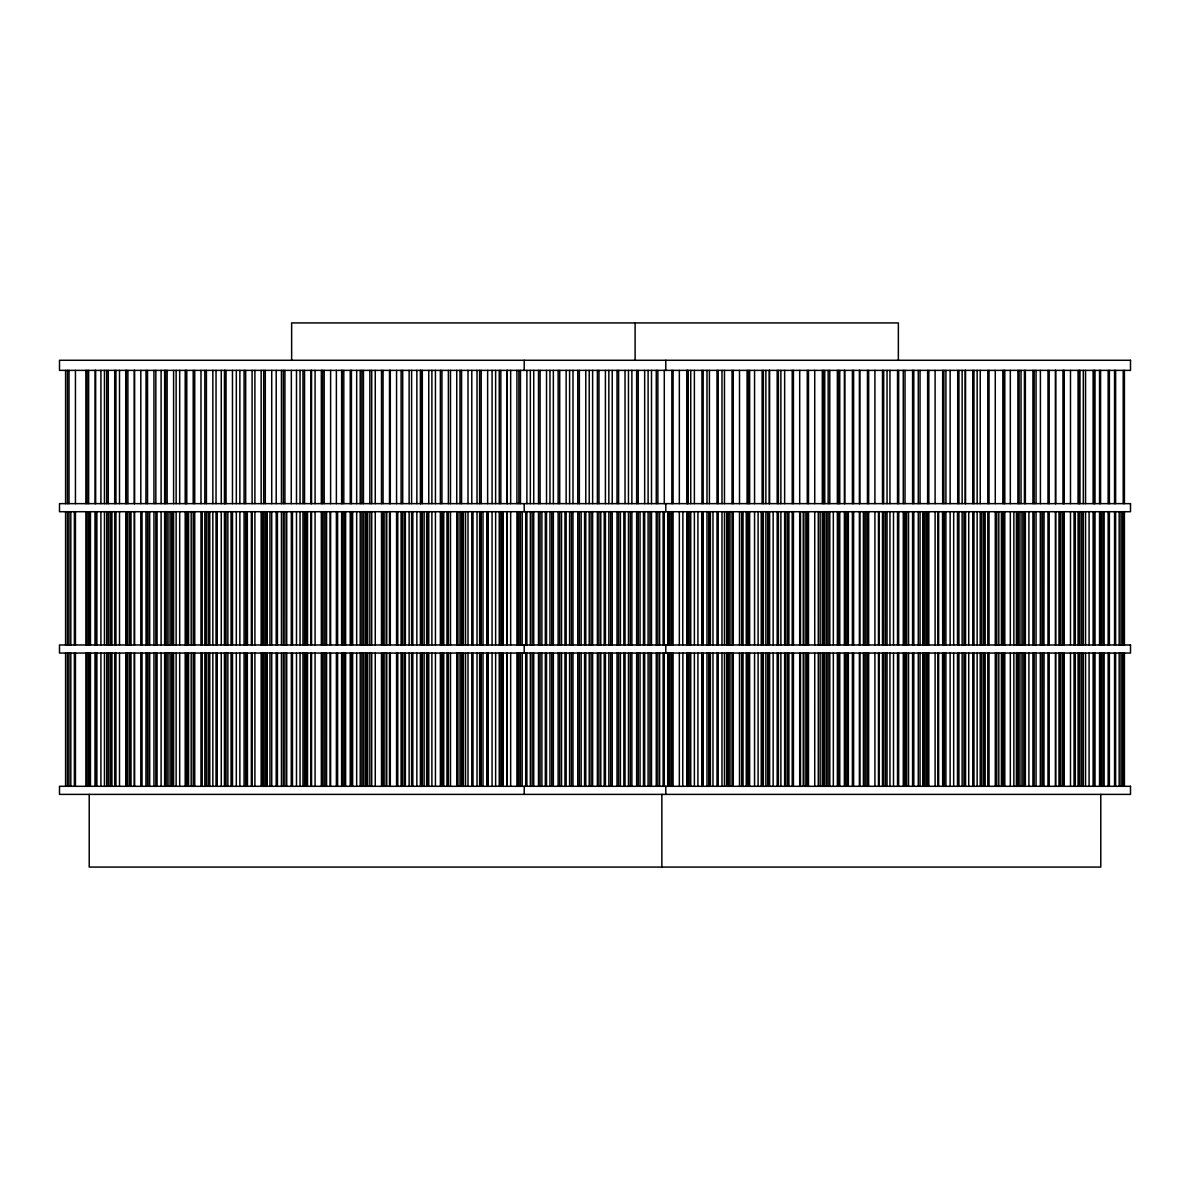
<?xml version="1.0" encoding="UTF-8"?>
<svg xmlns="http://www.w3.org/2000/svg" width="1190" height="1190" viewBox="0 0 1190 1190"><rect width="100%" height="100%" fill="white"/><g stroke="black" fill="none" stroke-linecap="round" stroke-linejoin="round"><path stroke-width="1.5" d="M1124.416 370.373L1124.416 503.638M1124.416 511.715L1124.416 644.98M1124.416 653.057L1124.416 786.307M1123.211 370.373L1123.211 503.638M1123.211 511.715L1123.211 644.98M1123.211 653.057L1123.211 786.307M1122.572 511.715L1122.572 644.98M1122.572 653.057L1122.572 786.307M1120.98 511.715L1120.98 644.98M1120.98 653.057L1120.98 786.307M1119.18 511.715L1119.18 644.98M1119.18 653.057L1119.18 786.307M1115.625 370.373L1115.625 503.638M1115.625 511.715L1115.625 644.98M1115.625 653.057L1115.625 786.307M1114.554 370.373L1114.554 503.638M1114.554 511.715L1114.554 644.98M1114.554 653.057L1114.554 786.307M1109.378 370.373L1109.378 503.638M1109.378 511.715L1109.378 644.98M1109.378 653.057L1109.378 786.307M1108.158 370.373L1108.158 503.638M1108.158 511.715L1108.158 644.98M1108.158 653.057L1108.158 786.307M1104.127 511.715L1104.127 644.98M1104.127 653.057L1104.127 786.307M1102.937 511.715L1102.937 644.98M1102.937 653.057L1102.937 786.307M1101.36 511.715L1101.36 644.98M1101.36 653.057L1101.36 786.307M1100.78 794.385L1100.78 867.079L89.22 867.079L89.22 794.385M1100.586 370.373L1100.586 503.638M1100.586 511.715L1100.586 644.98M1100.586 653.057L1100.586 786.307M1099.545 370.373L1099.545 503.638M1099.545 511.715L1099.545 644.98M1099.545 653.057L1099.545 786.307M1094.919 370.373L1094.919 503.638M1094.919 511.715L1094.919 644.98M1094.919 653.057L1094.919 786.307M1094.339 370.373L1094.339 503.638M1094.339 511.715L1094.339 644.98M1094.339 653.057L1094.339 786.307M1093.119 370.373L1093.119 503.638M1093.119 511.715L1093.119 644.98M1093.119 653.057L1093.119 786.307M1089.088 511.715L1089.088 644.98M1089.088 653.057L1089.088 786.307M1085.548 370.373L1085.548 503.638M1085.548 511.715L1085.548 644.98M1085.548 653.057L1085.548 786.307M1083.316 370.373L1083.316 503.638M1083.316 511.715L1083.316 644.98M1083.316 653.057L1083.316 786.307M1081.725 511.715L1081.725 644.98M1081.725 653.057L1081.725 786.307M1079.925 370.373L1079.925 503.638M1079.925 511.715L1079.925 644.98M1079.925 653.057L1079.925 786.307M1079.285 370.373L1079.285 503.638M1079.285 511.715L1079.285 644.98M1079.285 653.057L1079.285 786.307M1078.066 370.373L1078.066 503.638M1078.066 511.715L1078.066 644.98M1078.066 653.057L1078.066 786.307M1075.299 511.715L1075.299 644.98M1075.299 653.057L1075.299 786.307M1074.049 511.715L1074.049 644.98M1074.049 653.057L1074.049 786.307M1070.494 370.373L1070.494 503.638M1070.494 511.715L1070.494 644.98M1070.494 653.057L1070.494 786.307M1064.247 370.373L1064.247 503.638M1064.247 511.715L1064.247 644.98M1064.247 653.057L1064.247 786.307M1063.682 370.373L1063.682 503.638M1063.682 511.715L1063.682 644.98M1063.682 653.057L1063.682 786.307M1063.027 370.373L1063.027 503.638M1063.027 511.715L1063.027 644.98M1063.027 653.057L1063.027 786.307M1062.105 511.715L1062.105 644.98M1062.105 653.057L1062.105 786.307M1060.29 511.715L1060.29 644.98M1060.29 653.057L1060.29 786.307M1058.996 511.715L1058.996 644.98M1058.996 653.057L1058.996 786.307M1055.664 370.373L1055.664 503.638M1055.664 511.715L1055.664 644.98M1055.664 653.057L1055.664 786.307M1055.456 370.373L1055.456 503.638M1055.456 511.715L1055.456 644.98M1055.456 653.057L1055.456 786.307M1049.193 370.373L1049.193 503.638M1049.193 511.715L1049.193 644.98M1049.193 653.057L1049.193 786.307M1047.988 370.373L1047.988 503.638M1047.988 511.715L1047.988 644.98M1047.988 653.057L1047.988 786.307M1044.061 511.715L1043.957 644.98M1044.061 653.057L1043.957 786.307M1042.47 511.715L1042.47 644.98M1042.47 653.057L1042.47 786.307M1040.67 511.715L1040.67 644.98M1040.67 653.057L1040.67 786.307M1040.402 370.373L1040.402 503.638M1040.402 511.715L1040.402 644.98M1040.402 653.057L1040.402 786.307M1036.044 370.373L1036.044 503.638M1036.044 511.715L1036.044 644.98M1036.044 653.057L1036.044 786.307M1034.155 370.373L1034.155 503.638M1034.155 511.715L1034.155 644.98M1034.155 653.057L1034.155 786.307M1032.935 370.373L1032.935 503.638M1032.935 511.715L1032.935 644.98M1032.935 653.057L1032.935 786.307M1028.904 511.715L1028.904 644.98M1028.904 653.057L1028.904 786.307M1025.364 370.373L1025.364 503.638M1025.364 511.715L1025.364 644.98M1025.364 653.057L1025.364 786.307M1024.426 370.373L1024.426 503.638M1024.426 511.715L1024.426 644.98M1024.426 653.057L1024.426 786.307M1022.85 511.715L1022.85 644.98M1022.85 653.057L1022.85 786.307M1021.035 370.373L1021.035 503.638M1021.035 511.715L1021.035 644.98M1021.035 653.057L1021.035 786.307M1019.116 370.373L1019.116 503.638M1019.116 511.715L1019.116 644.98M1019.116 653.057L1019.116 786.307M1017.896 370.373L1017.896 503.638M1017.896 511.715L1017.896 644.98M1017.896 653.057L1017.896 786.307M1016.409 511.715L1016.409 644.98M1016.409 653.057L1016.409 786.307M1013.865 511.715L1013.865 644.98M1013.865 653.057L1013.865 786.307M1010.325 370.373L1010.325 503.638M1010.325 511.715L1010.325 644.98M1010.325 653.057L1010.325 786.307M1004.806 370.373L1004.806 503.638M1004.806 511.715L1004.806 644.98M1004.806 653.057L1004.806 786.307M1004.062 370.373L1004.062 503.638M1004.062 511.715L1004.062 644.98M1004.062 653.057L1004.062 786.307M1003.215 511.715L1003.215 644.98M1003.215 653.057L1003.215 786.307M1002.843 370.373L1002.843 503.638M1002.843 511.715L1002.843 644.98M1002.843 653.057L1002.843 786.307M1001.415 511.715L1001.415 644.98M1001.415 653.057L1001.415 786.307M998.812 511.715L998.812 644.98M998.812 653.057L998.812 786.307M996.789 511.715L996.789 644.98M996.789 653.057L996.789 786.307M995.271 370.373L995.271 503.638M995.271 511.715L995.271 644.98M995.271 653.057L995.271 786.307M989.024 370.373L989.024 503.638M989.024 511.715L989.024 644.98M989.024 653.057L989.024 786.307M987.804 370.373L987.804 503.638M987.804 511.715L987.804 644.98M987.804 653.057L987.804 786.307M985.171 511.715L985.171 644.98M985.171 653.057L985.171 786.307M983.773 511.715L983.773 644.98M983.773 653.057L983.773 786.307M983.595 511.715L983.595 644.98M983.595 653.057L983.595 786.307M981.78 511.715L981.78 644.98M981.78 653.057L981.78 786.307M980.233 370.373L980.233 503.638M980.233 511.715L980.233 644.98M980.233 653.057L980.233 786.307M977.154 370.373L977.154 503.638M977.154 511.715L977.154 644.98M977.154 653.057L977.154 786.307M973.97 370.373L973.97 503.638M973.97 511.715L973.97 644.98M973.97 653.057L973.97 786.307M972.766 370.373L972.766 503.638M972.766 511.715L972.766 644.98M972.766 653.057L972.766 786.307M968.734 511.715L968.734 644.98M968.734 653.057L968.734 786.307M965.551 370.373L965.551 503.638M965.551 511.715L965.551 644.98M965.551 653.057L965.551 786.307M965.179 370.373L965.179 503.638M965.179 511.715L965.179 644.98M965.179 653.057L965.179 786.307M963.959 511.715L963.959 644.98M963.959 653.057L963.959 786.307M962.145 370.373L962.145 503.638M962.145 511.715L962.145 644.98M962.145 653.057L962.145 786.307M958.932 370.373L958.932 503.638M958.932 511.715L958.932 644.98M958.932 653.057L958.932 786.307M957.712 370.373L957.712 503.638M957.712 511.715L957.712 644.98M957.712 653.057L957.712 786.307M957.534 511.715L957.534 644.98M957.534 653.057L957.534 786.307M953.681 511.715L953.681 644.98M953.681 653.057L953.681 786.307M950.141 370.373L950.141 503.638M950.141 511.715L950.141 644.98M950.141 653.057L950.141 786.307M945.916 370.373L945.916 503.638M945.916 511.715L945.916 644.98M945.916 653.057L945.916 786.307M944.325 511.715L944.325 644.98M944.325 653.057L944.325 786.307M943.893 370.373L943.893 503.638M943.893 511.715L943.893 644.98M943.893 653.057L943.893 786.307M942.673 370.373L942.673 503.638M942.525 511.715L942.673 644.98M942.525 653.057L942.673 786.307M938.642 511.715L938.642 644.98M938.642 653.057L938.642 786.307M937.899 511.715L937.899 644.98M937.899 653.057L937.899 786.307M935.102 370.373L935.102 503.638M935.102 511.715L935.102 644.98M935.102 653.057L935.102 786.307M928.84 370.373L928.84 503.638M928.84 511.715L928.84 644.98M928.84 653.057L928.84 786.307M927.62 370.373L927.62 503.638M927.62 511.715L927.62 644.98M927.62 653.057L927.62 786.307M926.296 511.715L926.296 644.98M926.296 653.057L926.296 786.307M924.704 511.715L924.704 644.98M924.704 653.057L924.704 786.307M923.589 511.715L923.589 644.98M923.589 653.057L923.589 786.307M922.89 511.715L922.89 644.98M922.89 653.057L922.89 786.307M920.048 370.373L920.048 503.638M920.048 511.715L920.048 644.98M920.048 653.057L920.048 786.307M918.278 370.373L918.278 503.638M918.278 511.715L918.278 644.98M918.278 653.057L918.278 786.307M913.801 370.373L913.801 503.638M913.801 511.715L913.801 644.98M913.801 653.057L913.801 786.307M912.581 370.373L912.581 503.638M912.581 511.715L912.581 644.98M912.581 653.057L912.581 786.307M908.55 511.715L908.55 644.98M908.55 653.057L908.55 786.307M906.661 511.715L906.661 644.98M906.661 653.057L906.661 786.307M905.069 511.715L905.069 644.98M905.069 653.057L905.069 786.307M905.01 370.373L905.01 503.638M905.01 511.715L905.01 644.98M905.01 653.057L905.01 786.307M903.269 370.373L903.269 503.638M903.269 511.715L903.269 644.98M903.269 653.057L903.269 786.307M898.643 370.373L898.748 503.638M898.748 511.715L898.643 644.98M898.748 653.057L898.643 786.307M898.361 360.272L898.361 322.921L291.639 322.921L291.639 360.272M897.528 370.373L897.528 503.638M897.528 511.715L897.528 644.98M897.528 653.057L897.528 786.307M893.511 511.715L893.511 644.98M893.511 653.057L893.511 786.307M889.956 370.373L889.956 503.638M889.956 511.715L889.956 644.98M889.956 653.057L889.956 786.307M887.041 370.373L887.041 503.638M887.041 511.715L887.041 644.98M887.041 653.057L887.041 786.307M885.449 511.715L885.449 644.98M885.449 653.057L885.449 786.307M883.709 370.373L883.635 503.638M883.709 511.715L883.635 644.98M883.709 653.057L883.635 786.307M882.489 370.373L882.489 503.638M882.489 511.715L882.489 644.98M882.489 653.057L882.489 786.307M879.008 511.715L879.008 644.98M879.008 653.057L879.008 786.307M878.458 511.715L878.458 644.98M878.458 653.057L878.458 786.307M874.918 370.373L874.918 503.638M874.918 511.715L874.918 644.98M874.918 653.057L874.918 786.307M868.655 370.373L868.655 503.638M868.655 511.715L868.655 644.98M868.655 653.057L868.655 786.307M867.451 370.373L867.451 503.638M867.406 511.715L867.451 644.98M867.406 653.057L867.451 786.307M865.814 511.715L865.814 644.98M865.814 653.057L865.814 786.307M864.014 511.715L864.014 644.98M864.014 653.057L864.014 786.307M863.419 511.715L863.419 644.98M863.419 653.057L863.419 786.307M859.864 370.373L859.864 503.638M859.864 511.715L859.864 644.98M859.864 653.057L859.864 786.307M859.388 370.373L859.388 503.638M859.388 511.715L859.388 644.98M859.388 653.057L859.388 786.307M853.617 370.373L853.617 503.638M853.617 511.715L853.617 644.98M853.617 653.057L853.617 786.307M852.397 370.373L852.397 503.638M852.397 511.715L852.397 644.98M852.397 653.057L852.397 786.307M848.366 511.715L848.366 644.98M848.366 653.057L848.366 786.307M847.786 511.715L847.786 644.98M847.786 653.057L847.786 786.307M846.194 511.715L846.194 644.98M846.194 653.057L846.194 786.307M844.826 370.373L844.826 503.638M844.826 511.715L844.826 644.98M844.826 653.057L844.826 786.307M844.379 370.373L844.379 503.638M844.379 511.715L844.379 644.98M844.379 653.057L844.379 786.307M839.753 370.373L839.753 503.638M839.753 511.715L839.753 644.98M839.753 653.057L839.753 786.307M838.578 370.373L838.578 503.638M838.578 511.715L838.578 644.98M838.578 653.057L838.578 786.307M837.358 370.373L837.358 503.638M837.358 511.715L837.358 644.98M837.358 653.057L837.358 786.307M833.327 511.715L833.327 644.98M833.327 653.057L833.327 786.307M829.787 370.373L829.787 503.638M829.787 511.715L829.787 644.98M829.787 653.057L829.787 786.307M828.151 370.373L828.151 503.638M828.151 511.715L828.151 644.98M828.151 653.057L828.151 786.307M826.559 511.715L826.559 644.98M826.559 653.057L826.559 786.307M824.759 370.373L824.759 503.638M824.759 511.715L824.759 644.98M824.759 653.057L824.759 786.307M823.525 370.373L823.525 503.638M823.525 511.715L823.525 644.98M823.525 653.057L823.525 786.307M822.305 370.373L822.305 503.638M822.305 511.715L822.305 644.98M822.305 653.057L822.305 786.307M820.133 511.715L820.133 644.98M820.133 653.057L820.133 786.307M818.289 511.715L818.289 644.98M818.289 653.057L818.289 786.307M814.734 370.373L814.734 503.638M814.734 511.715L814.734 644.98M814.734 653.057L814.734 786.307M808.486 370.373L808.516 503.638M808.516 511.715L808.486 644.98M808.516 653.057L808.486 786.307M807.266 370.373L807.266 503.638M807.266 511.715L807.266 644.98M807.266 653.057L807.266 786.307M806.939 511.715L806.939 644.98M806.939 653.057L806.939 786.307M805.124 511.715L805.124 644.98M805.124 653.057L805.124 786.307M803.235 511.715L803.235 644.98M803.235 653.057L803.235 786.307M800.498 511.715L800.498 644.98M800.498 653.057L800.498 786.307M799.695 370.373L799.695 503.638M799.695 511.715L799.695 644.98M799.695 653.057L799.695 786.307M793.433 370.373L793.433 503.638M793.433 511.715L793.433 644.98M793.433 653.057L793.433 786.307M792.228 370.373L792.228 503.638M792.228 511.715L792.228 644.98M792.228 653.057L792.228 786.307M788.896 511.715L788.896 644.98M788.896 653.057L788.896 786.307M788.197 511.715L788.197 644.98M788.197 653.057L788.197 786.307M787.304 511.715L787.304 644.98M787.304 653.057L787.304 786.307M785.504 511.715L785.504 644.98M785.504 653.057L785.504 786.307M784.641 370.373L784.641 503.638M784.641 511.715L784.641 644.98M784.641 653.057L784.641 786.307M780.878 370.373L780.878 503.638M780.878 511.715L780.878 644.98M780.878 653.057L780.878 786.307M778.394 370.373L778.394 503.638M778.394 511.715L778.394 644.98M778.394 653.057L778.394 786.307M777.174 370.373L777.174 503.638M777.174 511.715L777.174 644.98M777.174 653.057L777.174 786.307M773.143 511.715L773.143 644.98M773.143 653.057L773.143 786.307M769.603 370.373L769.603 503.638M769.603 511.715L769.603 644.98M769.603 653.057L769.603 786.307M769.261 370.373L769.261 503.638M769.261 511.715L769.261 644.98M769.261 653.057L769.261 786.307M767.684 511.715L767.684 644.98M767.684 653.057L767.684 786.307M765.869 370.373L765.869 503.638M765.869 511.715L765.869 644.98M765.869 653.057L765.869 786.307M763.355 370.373L763.355 503.638M763.355 511.715L763.355 644.98M763.355 653.057L763.355 786.307M762.136 370.373L762.136 503.638M762.136 511.715L762.136 644.98M762.136 653.057L762.136 786.307M761.243 511.715L761.243 644.98M761.243 653.057L761.243 786.307M758.104 511.715L758.104 644.98M758.104 653.057L758.104 786.307M754.564 370.373L754.564 503.638M754.564 511.715L754.564 644.98M754.564 653.057L754.564 786.307M749.64 370.373L749.64 503.638M749.64 511.715L749.64 644.98M749.64 653.057L749.64 786.307M748.302 370.373L748.302 503.638M748.302 511.715L748.302 644.98M748.302 653.057L748.302 786.307M748.049 511.715L748.049 644.98M748.049 653.057L748.049 786.307M747.082 370.373L747.082 503.638M747.082 511.715L747.082 644.98M747.082 653.057L747.082 786.307M746.249 511.715L746.249 644.98M746.249 653.057L746.249 786.307M743.051 511.715L743.051 644.98M743.051 653.057L743.051 786.307M741.623 511.715L741.623 644.98M741.623 653.057L741.623 786.307M739.511 370.373L739.511 503.638M739.511 511.715L739.511 644.98M739.511 653.057L739.511 786.307M733.263 370.373L733.263 503.638M733.263 511.715L733.263 644.98M733.263 653.057L733.263 786.307M732.043 370.373L732.043 503.638M732.043 511.715L732.043 644.98M732.043 653.057L732.043 786.307M730.005 511.715L730.005 644.98M730.005 653.057L730.005 786.307M728.429 511.715L728.429 644.98M728.429 653.057L728.429 786.307M728.012 511.715L728.012 644.98M728.012 653.057L728.012 786.307M726.614 511.715L726.614 644.98M726.614 653.057L726.614 786.307M724.472 370.373L724.472 503.638M724.472 511.715L724.472 644.98M724.472 653.057L724.472 786.307M721.988 370.373L721.988 503.638M721.988 511.715L721.988 644.98M721.988 653.057L721.988 786.307M718.21 370.373L718.21 503.638M718.21 511.715L718.21 644.98M718.21 653.057L718.21 786.307M717.005 370.373L717.005 503.638M717.005 511.715L717.005 644.98M717.005 653.057L717.005 786.307M712.974 511.715L712.974 644.98M712.974 653.057L712.974 786.307M710.385 511.715L710.385 644.98M710.385 653.057L710.385 786.307M709.418 370.373L709.418 503.638M709.418 511.715L709.418 644.98M709.418 653.057L709.418 786.307M708.794 511.715L708.794 644.98M708.794 653.057L708.794 786.307M706.994 370.373L706.994 503.638M706.994 511.715L706.994 644.98M706.994 653.057L706.994 786.307M703.171 370.373L703.171 503.638M703.171 511.715L703.171 644.98M703.171 653.057L703.171 786.307M702.368 511.715L702.368 644.98M702.368 653.057L702.368 786.307M701.951 370.373L701.951 503.638M701.951 511.715L701.951 644.98M701.951 653.057L701.951 786.307M697.92 511.715L697.92 644.98M697.92 653.057L697.92 786.307M694.38 370.373L694.38 503.638M694.38 511.715L694.38 644.98M694.38 653.057L694.38 786.307M690.75 370.373L690.75 503.638M690.75 511.715L690.75 644.98M690.75 653.057L690.75 786.307M689.174 511.715L689.174 644.98M689.174 653.057L689.174 786.307M688.132 370.373L688.132 503.638M688.132 511.715L688.132 644.98M688.132 653.057L688.132 786.307M687.359 370.373L687.359 503.638M687.359 511.715L687.359 644.98M687.359 653.057L687.359 786.307M686.913 370.373L686.913 503.638M686.913 511.715L686.913 644.98M686.913 653.057L686.913 786.307M682.881 511.715L682.733 644.98M682.881 653.057L682.733 786.307M679.341 370.373L679.341 503.638M679.341 511.715L679.341 644.98M679.341 653.057L679.341 786.307M673.079 370.373L673.079 503.638M673.079 511.715L673.079 644.98M673.079 653.057L673.079 786.307M671.859 370.373L671.859 503.638M671.859 511.715L671.859 644.98M671.859 653.057L671.859 786.307M671.13 511.715L671.13 644.98M671.13 653.057L671.13 786.307M669.539 511.715L669.539 644.98M669.539 653.057L669.539 786.307M667.828 511.715L667.828 644.98M667.828 653.057L667.828 786.307M667.724 511.715L667.724 644.98M667.724 653.057L667.724 786.307M665.79 360.272L665.79 370.373M665.79 503.638L665.79 511.715M665.79 644.98L665.79 653.057M665.79 786.307L665.79 794.385M664.288 370.373L664.288 503.638M664.288 511.715L664.288 644.98M664.288 653.057L664.288 786.307M663.113 511.715L663.113 644.98M663.113 653.057L663.113 786.307M661.863 794.385L661.863 867.079M659.662 511.715L659.662 644.98M659.662 653.057L659.662 786.307M657.862 370.373L657.862 503.638M657.862 511.715L657.862 644.98M657.862 653.057L657.862 786.307M656.27 370.373L656.27 503.638M656.27 511.715L656.27 644.98M656.27 653.057L656.27 786.307M651.495 370.373L651.495 503.638M651.495 511.715L651.495 644.98M651.495 653.057L651.495 786.307M649.904 511.715L649.904 644.98M649.904 653.057L649.904 786.307M648.104 370.373L648.104 503.638M648.104 511.715L648.104 644.98M648.104 653.057L648.104 786.307M644.668 370.373L644.668 503.638M644.668 511.715L644.668 644.98M644.668 653.057L644.668 786.307M643.478 511.715L643.478 644.98M643.478 653.057L643.478 786.307M640.041 511.715L640.041 644.98M640.041 653.057L640.041 786.307M638.227 370.373L638.227 503.638M638.227 511.715L638.227 644.98M638.227 653.057L638.227 786.307M636.65 370.373L636.65 503.638M636.65 511.715L636.65 644.98M636.65 653.057L636.65 786.307M635.103 322.921L635.103 360.272M631.875 370.373L631.875 503.638M631.875 511.715L631.875 644.98M631.875 653.057L631.875 786.307M630.284 511.715L630.284 644.98M630.284 653.057L630.284 786.307M628.469 370.373L628.469 503.638M628.469 511.715L628.469 644.98M628.469 653.057L628.469 786.307M625.033 370.373L625.033 503.638M625.033 511.715L625.033 644.98M625.033 653.057L625.033 786.307M623.857 511.715L623.857 644.98M623.857 653.057L623.857 786.307M620.407 511.715L620.407 644.98M620.407 653.057L620.407 786.307M618.607 370.373L618.607 503.638M618.607 511.715L618.607 644.98M618.607 653.057L618.607 786.307M617.015 370.373L617.015 503.638M617.015 511.715L617.015 644.98M617.015 653.057L617.015 786.307M612.24 370.373L612.24 503.638M612.24 511.715L612.24 644.98M612.24 653.057L612.24 786.307M610.649 511.715L610.649 644.98M610.649 653.057L610.649 786.307M608.849 370.373L608.849 503.638M608.849 511.715L608.849 644.98M608.849 653.057L608.849 786.307M605.413 370.373L605.413 503.638M605.413 511.715L605.413 644.98M605.413 653.057L605.413 786.307M604.222 511.715L604.222 644.98M604.222 653.057L604.222 786.307M600.786 511.715L600.786 644.98M600.786 653.057L600.786 786.307M598.972 370.373L598.972 503.638M598.972 511.715L598.972 644.98M598.972 653.057L598.972 786.307M597.38 370.373L597.38 503.638M597.38 511.715L597.38 644.98M597.38 653.057L597.38 786.307M592.62 370.373L592.62 503.638M592.62 511.715L592.62 644.98M592.62 653.057L592.62 786.307M591.028 511.715L591.028 644.98M591.028 653.057L591.028 786.307M589.214 370.373L589.214 503.638M589.214 511.715L589.214 644.98M589.214 653.057L589.214 786.307M585.778 370.373L585.778 503.638M585.778 511.715L585.778 644.98M585.778 653.057L585.778 786.307M584.587 511.715L584.587 644.98M584.587 653.057L584.587 786.307M581.151 511.715L581.151 644.98M581.151 653.057L581.151 786.307M579.352 370.373L579.352 503.638M579.352 511.715L579.352 644.98M579.352 653.057L579.352 786.307M577.76 370.373L577.76 503.638M577.76 511.715L577.76 644.98M577.76 653.057L577.76 786.307M572.985 370.373L572.985 503.638M572.985 511.715L572.985 644.98M572.985 653.057L572.985 786.307M571.393 511.715L571.393 644.98M571.393 653.057L571.393 786.307M569.594 370.373L569.594 503.638M569.594 511.715L569.594 644.98M569.594 653.057L569.594 786.307M566.143 370.373L566.143 503.638M566.143 511.715L566.143 644.98M566.143 653.057L566.143 786.307M564.967 511.715L564.967 644.98M564.967 653.057L564.967 786.307M561.531 511.715L561.531 644.98M561.531 653.057L561.531 786.307M559.716 370.373L559.716 503.638M559.716 511.715L559.716 644.98M559.716 653.057L559.716 786.307M558.125 370.373L558.125 503.638M558.125 511.715L558.125 644.98M558.125 653.057L558.125 786.307M553.35 370.373L553.35 503.638M553.35 511.715L553.35 644.98M553.35 653.057L553.35 786.307M551.773 511.715L551.773 644.98M551.773 653.057L551.773 786.307M549.959 370.373L549.959 503.638M549.959 511.715L549.959 644.98M549.959 653.057L549.959 786.307M546.522 370.373L546.522 503.638M546.522 511.715L546.522 644.98M546.522 653.057L546.522 786.307M545.332 511.715L545.332 644.98M545.332 653.057L545.332 786.307M541.896 511.715L541.896 644.98M541.896 653.057L541.896 786.307M540.096 370.373L540.096 503.638M540.096 511.715L540.096 644.98M540.096 653.057L540.096 786.307M538.505 370.373L538.505 503.638M538.505 511.715L538.505 644.98M538.505 653.057L538.505 786.307M533.73 370.373L533.73 503.638M533.73 511.715L533.73 644.98M533.73 653.057L533.73 786.307M532.138 511.715L532.138 644.98M532.138 653.057L532.138 786.307M530.338 370.373L530.338 503.638M530.338 511.715L530.338 644.98M530.338 653.057L530.338 786.307M526.887 370.373L526.887 503.638M526.887 511.715L526.887 644.98M526.887 653.057L526.887 786.307M525.712 511.715L525.712 644.98M525.712 653.057L525.712 786.307M524.21 360.272L524.21 370.373M524.21 503.638L524.21 511.715M524.21 644.98L524.21 653.057M524.21 786.307L524.21 794.385M522.276 511.715L522.172 644.98M522.276 653.057L522.172 786.307M520.461 370.373L520.461 503.638M520.461 511.715L520.461 644.98M520.461 653.057L520.461 786.307M518.87 370.373L518.87 503.638M518.87 511.715L518.87 644.98M518.87 653.057L518.87 786.307M518.141 511.715L518.141 644.98M518.141 653.057L518.141 786.307M516.921 370.373L516.921 503.638M516.921 511.715L516.921 644.98M516.921 653.057L516.921 786.307M510.659 370.373L510.659 503.638M510.659 511.715L510.659 644.98M510.659 653.057L510.659 786.307M507.267 370.373L507.267 503.638M507.267 511.715L507.267 644.98M507.267 653.057L507.267 786.307M507.119 370.373L507.119 503.638M507.119 511.715L507.119 644.98M507.119 653.057L507.119 786.307M503.087 511.715L503.087 644.98M503.087 653.057L503.087 786.307M502.641 511.715L502.641 644.98M502.641 653.057L502.641 786.307M501.868 511.715L501.868 644.98M501.868 653.057L501.868 786.307M500.826 370.373L500.826 503.638M500.826 511.715L500.826 644.98M500.826 653.057L500.826 786.307M499.25 370.373L499.25 503.638M499.25 511.715L499.25 644.98M499.25 653.057L499.25 786.307M495.62 370.373L495.62 503.638M495.62 511.715L495.62 644.98M495.62 653.057L495.62 786.307M492.08 370.373L492.08 503.638M492.08 511.715L492.08 644.98M492.08 653.057L492.08 786.307M488.049 511.715L488.049 644.98M488.049 653.057L488.049 786.307M487.632 370.373L487.632 503.638M487.632 511.715L487.632 644.98M487.632 653.057L487.632 786.307M486.829 511.715L486.829 644.98M486.829 653.057L486.829 786.307M483.006 511.715L483.006 644.98M483.006 653.057L483.006 786.307M481.206 370.373L481.206 503.638M481.206 511.715L481.206 644.98M481.206 653.057L481.206 786.307M480.582 511.715L480.582 644.98M480.582 653.057L480.582 786.307M479.615 370.373L479.615 503.638M479.615 511.715L479.615 644.98M479.615 653.057L479.615 786.307M477.026 370.373L477.026 503.638M477.026 511.715L477.026 644.98M477.026 653.057L477.026 786.307M472.995 511.715L472.995 644.98M472.995 653.057L472.995 786.307M471.79 370.373L471.79 503.638M471.79 511.715L471.79 644.98M471.79 653.057L471.79 786.307M468.012 370.373L468.012 503.638M468.012 511.715L468.012 644.98M468.012 653.057L468.012 786.307M465.528 511.715L465.528 644.98M465.528 653.057L465.528 786.307M463.386 511.715L463.386 644.98M463.386 653.057L463.386 786.307M461.988 511.715L461.988 644.98M461.988 653.057L461.988 786.307M461.571 370.373L461.571 503.638M461.571 511.715L461.571 644.98M461.571 653.057L461.571 786.307M459.995 370.373L459.995 503.638M459.995 511.715L459.995 644.98M459.995 653.057L459.995 786.307M457.957 511.715L457.957 644.98M457.957 653.057L457.957 786.307M456.737 370.373L456.737 503.638M456.737 511.715L456.737 644.98M456.737 653.057L456.737 786.307M450.489 370.373L450.489 503.638M450.489 511.715L450.489 644.98M450.489 653.057L450.489 786.307M448.377 370.373L448.377 503.638M448.377 511.715L448.377 644.98M448.377 653.057L448.377 786.307M446.949 511.715L446.949 644.98M446.949 653.057L446.949 786.307M443.751 511.715L443.751 644.98M443.751 653.057L443.751 786.307M442.918 511.715L442.918 644.98M442.918 653.057L442.918 786.307M441.951 370.373L441.951 503.638M441.951 511.715L441.951 644.98M441.951 653.057L441.951 786.307M441.698 511.715L441.698 644.98M441.698 653.057L441.698 786.307M440.36 370.373L440.36 503.638M440.36 511.715L440.36 644.98M440.36 653.057L440.36 786.307M435.436 370.373L435.436 503.638M435.436 511.715L435.436 644.98M435.436 653.057L435.436 786.307M431.896 370.373L431.896 503.638M431.896 511.715L431.896 644.98M431.896 653.057L431.896 786.307M428.757 370.373L428.757 503.638M428.757 511.715L428.757 644.98M428.757 653.057L428.757 786.307M427.864 511.715L427.864 644.98M427.864 653.057L427.864 786.307M426.645 511.715L426.645 644.98M426.645 653.057L426.645 786.307M424.131 511.715L424.131 644.98M424.131 653.057L424.131 786.307M422.316 370.373L422.316 503.638M422.316 511.715L422.316 644.98M422.316 653.057L422.316 786.307M420.739 370.373L420.739 503.638M420.739 511.715L420.739 644.98M420.739 653.057L420.739 786.307M420.397 370.373L420.397 503.638M420.397 511.715L420.397 644.98M420.397 653.057L420.397 786.307M416.857 370.373L416.857 503.638M416.857 511.715L416.857 644.98M416.857 653.057L416.857 786.307M412.826 511.715L412.826 644.98M412.826 653.057L412.826 786.307M411.606 370.373L411.606 503.638M411.606 511.715L411.606 644.98M411.606 653.057L411.606 786.307M409.122 370.373L409.122 503.638M409.122 511.715L409.122 644.98M409.122 653.057L409.122 786.307M405.359 511.715L405.359 644.98M405.359 653.057L405.359 786.307M404.496 511.715L404.496 644.98M404.496 653.057L404.496 786.307M402.696 370.373L402.696 503.638M402.696 511.715L402.696 644.98M402.696 653.057L402.696 786.307M401.804 511.715L401.804 644.98M401.804 653.057L401.804 786.307M401.104 370.373L401.104 503.638M401.104 511.715L401.104 644.98M401.104 653.057L401.104 786.307M397.772 511.715L397.772 644.98M397.772 653.057L397.772 786.307M396.568 370.373L396.568 503.638M396.568 511.715L396.568 644.98M396.568 653.057L396.568 786.307M390.305 370.373L390.305 503.638M390.305 511.715L390.305 644.98M390.305 653.057L390.305 786.307M389.502 370.373L389.502 503.638M389.502 511.715L389.502 644.98M389.502 653.057L389.502 786.307M386.765 511.715L386.765 644.98M386.765 653.057L386.765 786.307M384.876 511.715L384.876 644.98M384.876 653.057L384.876 786.307M383.061 370.373L383.061 503.638M383.061 511.715L383.061 644.98M383.061 653.057L383.061 786.307M382.734 511.715L382.734 644.98M382.734 653.057L382.734 786.307M381.514 370.373L381.484 503.638M381.514 511.715L381.484 644.98M381.484 653.057L381.514 786.307M375.267 370.373L375.267 503.638M375.267 511.715L375.267 644.98M375.267 653.057L375.267 786.307M371.711 370.373L371.711 503.638M371.711 511.715L371.711 644.98M371.711 653.057L371.711 786.307M369.867 370.373L369.867 503.638M369.867 511.715L369.867 644.98M369.867 653.057L369.867 786.307M367.695 511.715L367.695 644.98M367.695 653.057L367.695 786.307M366.475 511.715L366.475 644.98M366.475 653.057L366.475 786.307M365.241 511.715L365.241 644.98M365.241 653.057L365.241 786.307M363.441 370.373L363.441 503.638M363.441 511.715L363.441 644.98M363.441 653.057L363.441 786.307M361.849 370.373L361.849 503.638M361.849 511.715L361.849 644.98M361.849 653.057L361.849 786.307M360.213 370.373L360.213 503.638M360.213 511.715L360.213 644.98M360.213 653.057L360.213 786.307M356.673 370.373L356.673 503.638M356.673 511.715L356.673 644.98M356.673 653.057L356.673 786.307M352.642 511.715L352.642 644.98M352.642 653.057L352.642 786.307M351.422 370.373L351.422 503.638M351.422 511.715L351.422 644.98M351.422 653.057L351.422 786.307M350.247 370.373L350.247 503.638M350.247 511.715L350.247 644.98M350.247 653.057L350.247 786.307M345.621 511.715L345.621 644.98M345.621 653.057L345.621 786.307M345.174 511.715L345.174 644.98M345.174 653.057L345.174 786.307M343.806 370.373L343.806 503.638M343.806 511.715L343.806 644.98M343.806 653.057L343.806 786.307M342.214 370.373L342.214 503.638M342.214 511.715L342.214 644.98M342.214 653.057L342.214 786.307M341.634 370.373L341.634 503.638M341.634 511.715L341.634 644.98M341.634 653.057L341.634 786.307M337.603 511.715L337.603 644.98M337.603 653.057L337.603 786.307M336.383 370.373L336.383 503.638M336.383 511.715L336.383 644.98M336.383 653.057L336.383 786.307M330.612 370.373L330.612 503.638M330.612 511.715L330.612 644.98M330.612 653.057L330.612 786.307M330.136 511.715L330.136 644.98M330.136 653.057L330.136 786.307M326.581 511.715L326.581 644.98M326.581 653.057L326.581 786.307M325.986 511.715L325.986 644.98M325.986 653.057L325.986 786.307M324.186 370.373L324.186 503.638M324.186 511.715L324.186 644.98M324.186 653.057L324.186 786.307M322.594 370.373L322.594 503.638M322.594 511.715L322.55 644.98M322.594 653.057L322.55 786.307M321.345 370.373L321.345 503.638M321.345 511.715L321.345 644.98M321.345 653.057L321.345 786.307M315.082 370.373L315.082 503.638M315.082 511.715L315.082 644.98M315.082 653.057L315.082 786.307M311.542 370.373L311.542 503.638M311.542 511.715L311.542 644.98M311.542 653.057L311.542 786.307M310.992 370.373L310.992 503.638M310.992 511.715L310.992 644.98M310.992 653.057L310.992 786.307M307.511 511.715L307.511 644.98M307.511 653.057L307.511 786.307M306.365 511.715L306.365 644.98M306.365 653.057L306.365 786.307M306.291 511.715L306.291 644.98M306.291 653.057L306.291 786.307M304.551 370.373L304.551 503.638M304.551 511.715L304.551 644.98M304.551 653.057L304.551 786.307M302.959 370.373L302.959 503.638M302.959 511.715L302.959 644.98M302.959 653.057L302.959 786.307M300.044 370.373L300.044 503.638M300.044 511.715L300.044 644.98M300.044 653.057L300.044 786.307M296.488 370.373L296.488 503.638M296.488 511.715L296.488 644.98M296.488 653.057L296.488 786.307M292.472 511.715L292.472 644.98M292.472 653.057L292.472 786.307M291.357 370.373L291.252 503.638M291.357 511.715L291.252 644.98M291.357 653.057L291.252 786.307M286.731 511.715L286.731 644.98M286.731 653.057L286.731 786.307M284.931 370.373L284.931 503.638M284.931 511.715L284.99 644.98M284.99 653.057L284.931 786.307M283.339 370.373L283.339 503.638M283.339 511.715L283.339 644.98M283.339 653.057L283.339 786.307M281.45 370.373L281.45 503.638M281.45 511.715L281.45 644.98M281.45 653.057L281.45 786.307M277.419 511.715L277.419 644.98M277.419 653.057L277.419 786.307M276.199 370.373L276.199 503.638M276.199 511.715L276.199 644.98M276.199 653.057L276.199 786.307M271.722 370.373L271.722 503.638M271.722 511.715L271.722 644.98M271.722 653.057L271.722 786.307M269.952 511.715L269.952 644.98M269.952 653.057L269.952 786.307M267.11 511.715L267.11 644.98M267.11 653.057L267.11 786.307M266.411 511.715L266.411 644.98M266.411 653.057L266.411 786.307M265.296 370.373L265.296 503.638M265.296 511.715L265.296 644.98M265.296 653.057L265.296 786.307M263.704 370.373L263.704 503.638M263.704 511.715L263.704 644.98M263.704 653.057L263.704 786.307M262.38 511.715L262.38 644.98M262.38 653.057L262.38 786.307M261.16 370.373L261.16 503.638M261.16 511.715L261.16 644.98M261.16 653.057L261.16 786.307M254.898 370.373L254.898 503.638M254.898 511.715L254.898 644.98M254.898 653.057L254.898 786.307M252.101 370.373L252.101 503.638M252.101 511.715L252.101 644.98M252.101 653.057L252.101 786.307M251.358 511.715L251.358 644.98M251.358 653.057L251.358 786.307M247.327 511.715L247.475 644.98M247.327 653.057L247.475 786.307M246.107 511.715L246.107 644.98M246.107 653.057L246.107 786.307M245.675 370.373L245.675 503.638M245.675 511.715L245.675 644.98M245.675 653.057L245.675 786.307M244.084 370.373L244.084 503.638M244.084 511.715L244.084 644.98M244.084 653.057L244.084 786.307M239.859 370.373L239.859 503.638M239.859 511.715L239.859 644.98M239.859 653.057L239.859 786.307M236.319 370.373L236.319 503.638M236.319 511.715L236.319 644.98M236.319 653.057L236.319 786.307M232.466 370.373L232.466 503.638M232.466 511.715L232.466 644.98M232.466 653.057L232.466 786.307M232.288 511.715L232.288 644.98M232.288 653.057L232.288 786.307M231.068 511.715L231.068 644.98M231.068 653.057L231.068 786.307M227.855 511.715L227.855 644.98M227.855 653.057L227.855 786.307M226.041 370.373L226.041 503.638M226.041 511.715L226.041 644.98M226.041 653.057L226.041 786.307M224.821 370.373L224.821 503.638M224.821 511.715L224.821 644.98M224.821 653.057L224.821 786.307M224.449 370.373L224.449 503.638M224.449 511.715L224.449 644.98M224.449 653.057L224.449 786.307M221.266 370.373L221.266 503.638M221.266 511.715L221.266 644.98M221.266 653.057L221.266 786.307M217.234 511.715L217.234 644.98M217.234 653.057L217.234 786.307M216.03 370.373L216.03 503.638M216.03 511.715L216.03 644.98M216.03 653.057L216.03 786.307M212.846 370.373L212.846 503.638M212.846 511.715L212.846 644.98M212.846 653.057L212.846 786.307M209.767 511.715L209.767 644.98M209.767 653.057L209.767 786.307M208.22 511.715L208.22 644.98M208.22 653.057L208.22 786.307M206.405 370.373L206.405 503.638M206.405 511.715L206.227 644.98M206.227 653.057L206.405 786.307M204.829 370.373L204.829 503.638M204.829 511.715L204.829 644.98M204.829 653.057L204.829 786.307M202.196 511.715L202.196 644.98M202.196 653.057L202.196 786.307M200.976 370.373L200.976 503.638M200.976 511.715L200.976 644.98M200.976 653.057L200.976 786.307M194.729 370.373L194.729 503.638M194.729 511.715L194.729 644.98M194.729 653.057L194.729 786.307M193.211 370.373L193.211 503.638M193.211 511.715L193.211 644.98M193.211 653.057L193.211 786.307M191.188 511.715L191.188 644.98M191.188 653.057L191.188 786.307M188.585 511.715L188.585 644.98M188.585 653.057L188.585 786.307M187.157 511.715L187.157 644.98M187.157 653.057L187.157 786.307M186.785 370.373L186.785 503.638M186.785 511.715L186.785 644.98M186.785 653.057L186.785 786.307M185.938 370.373L185.938 503.638M185.938 511.715L185.938 644.98M185.938 653.057L185.938 786.307M185.194 370.373L185.194 503.638M185.194 511.715L185.194 644.98M185.194 653.057L185.194 786.307M179.675 370.373L179.675 503.638M179.675 511.715L179.675 644.98M179.675 653.057L179.675 786.307M176.135 370.373L176.135 503.638M176.135 511.715L176.135 644.98M176.135 653.057L176.135 786.307M173.591 370.373L173.591 503.638M173.591 511.715L173.591 644.98M173.591 653.057L173.591 786.307M172.104 511.715L172.104 644.98M172.104 653.057L172.104 786.307M170.884 511.715L170.884 644.98M170.884 653.057L170.884 786.307M168.965 511.715L168.965 644.98M168.965 653.057L168.965 786.307M167.15 370.373L167.15 503.638M167.15 511.715L167.15 644.98M167.15 653.057L167.15 786.307M165.574 370.373L165.574 503.638M165.574 511.715L165.574 644.98M165.574 653.057L165.574 786.307M164.637 370.373L164.637 503.638M164.637 511.715L164.637 644.98M164.637 653.057L164.637 786.307M161.096 370.373L161.096 503.638M161.096 511.715L161.096 644.98M161.096 653.057L161.096 786.307M157.065 511.715L157.065 644.98M157.065 653.057L157.065 786.307M155.845 370.373L155.845 503.638M155.845 511.715L155.845 644.98M155.845 653.057L155.845 786.307M153.956 370.373L153.956 503.638M153.956 511.715L153.956 644.98M153.956 653.057L153.956 786.307M149.598 511.715L149.598 644.98M149.598 653.057L149.598 786.307M149.33 511.715L149.33 644.98M149.33 653.057L149.33 786.307M147.53 370.373L147.53 503.638M147.53 511.715L147.53 644.98M147.53 653.057L147.53 786.307M146.043 370.373L145.939 503.638M145.939 511.715L146.043 644.98M146.043 653.057L145.939 786.307M142.012 511.715L142.012 644.98M142.012 653.057L142.012 786.307M140.807 370.373L140.807 503.638M140.807 511.715L140.807 644.98M140.807 653.057L140.807 786.307M134.544 370.373L134.544 503.638M134.544 511.715L134.544 644.98M134.544 653.057L134.544 786.307M134.336 370.373L134.336 503.638M134.336 511.715L134.336 644.98M134.336 653.057L134.336 786.307M131.004 511.715L131.004 644.98M131.004 653.057L131.004 786.307M129.71 511.715L129.71 644.98M129.71 653.057L129.71 786.307M127.895 370.373L127.895 503.638M127.895 511.715L127.895 644.98M127.895 653.057L127.895 786.307M126.973 511.715L126.973 644.98M126.973 653.057L126.973 786.307M126.319 370.373L126.319 503.638M126.319 511.715L126.319 644.98M126.319 653.057L126.319 786.307M125.753 370.373L125.753 503.638M125.753 511.715L125.753 644.98M125.753 653.057L125.753 786.307M119.506 370.373L119.506 503.638M119.506 511.715L119.506 644.98M119.506 653.057L119.506 786.307M115.951 370.373L115.951 503.638M115.951 511.715L115.951 644.98M115.951 653.057L115.951 786.307M114.701 370.373L114.701 503.638M114.701 511.715L114.701 644.98M114.701 653.057L114.701 786.307M111.934 511.715L111.934 644.98M111.934 653.057L111.934 786.307M110.715 511.715L110.715 644.98M110.715 653.057L110.715 786.307M110.075 511.715L110.075 644.98M110.075 653.057L110.075 786.307M108.275 370.373L108.275 503.638M108.275 511.715L108.275 644.98M108.275 653.057L108.275 786.307M106.683 370.373L106.683 503.638M106.683 511.715L106.683 644.98M106.683 653.057L106.683 786.307M104.452 370.373L104.452 503.638M104.452 511.715L104.452 644.98M104.452 653.057L104.452 786.307M100.912 370.373L100.912 503.638M100.912 511.715L100.912 644.98M100.912 653.057L100.912 786.307M96.881 511.715L96.881 644.98M96.881 653.057L96.881 786.307M95.661 370.373L95.661 503.638M95.661 511.715L95.661 644.98M95.661 653.057L95.661 786.307M95.081 370.373L95.081 503.638M95.081 511.715L95.081 644.98M95.081 653.057L95.081 786.307M90.455 511.715L90.455 644.98M90.455 653.057L90.455 786.307M89.414 511.715L89.414 644.98M89.414 653.057L89.414 786.307M88.64 370.373L88.64 503.638M88.64 511.715L88.64 644.98M88.64 653.057L88.64 786.307M87.063 370.373L87.063 503.638M87.063 511.715L87.063 644.98M87.063 653.057L87.063 786.307M85.873 370.373L85.873 503.638M85.873 511.715L85.873 644.98M85.873 653.057L85.873 786.307M75.446 370.373L75.446 503.638M75.446 511.715L75.446 644.98M75.446 653.057L75.446 786.307M74.375 511.715L74.375 644.98M74.375 653.057L74.375 786.307M70.82 511.715L70.82 644.98M70.82 653.057L70.82 786.307M69.02 370.373L69.02 503.638M69.02 511.715L69.02 644.98M69.02 653.057L69.02 786.307M67.428 370.373L67.428 503.638M67.428 511.715L67.428 644.98M67.428 653.057L67.428 786.307M65.584 370.373L65.584 503.638M65.584 511.715L65.584 644.98M65.584 653.057L65.584 786.307M1130.5 360.272L59.5 360.272L59.5 370.373L1130.5 370.373L1130.5 360.272M1130.5 503.638L59.5 503.638L59.5 511.715L1130.5 511.715L1130.5 503.638M1130.5 644.98L59.5 644.98L59.5 653.057L1130.5 653.057L1130.5 644.98M1130.5 786.307L59.5 786.307L59.5 794.385L1130.5 794.385L1130.5 786.307"/></g></svg>
